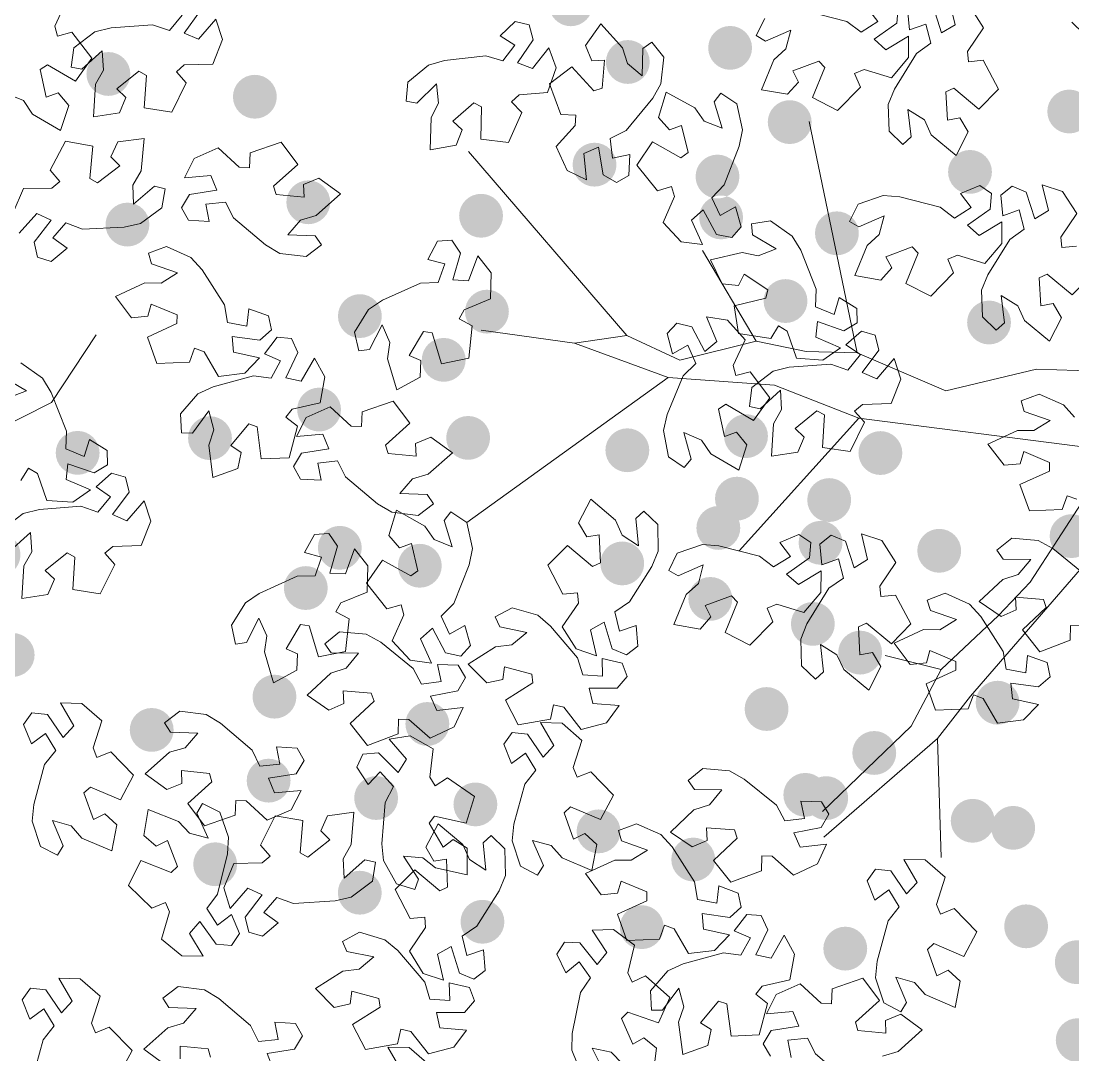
# Model space of a CAD drawing. Header units: millimetres. Extents: x 935 to 13922, y 3203 to 7816.
# Drawn here: x 4463.3 to 4576.4, y 5867.4 to 5978.7 of the extents above; entities that cross this region are included whole.
import ezdxf

# ---------------------------------------------------------------- set-up
doc = ezdxf.new("R2010")
doc.units = ezdxf.units.MM
doc.layers.add('ALBERI frutti - Fruit', color=7, linetype='Continuous', lineweight=5, true_color=0xfd8930)
doc.layers.add('Albero_tronco', color=7, linetype='Continuous', lineweight=5, true_color=0x846648)
doc.layers.add('ALBERO - TREE', color=96, linetype='Continuous', lineweight=5)
doc.layers.add('ALBERO_rami', color=33, linetype='Continuous', lineweight=5)

msp = doc.modelspace()

# ---------------------------------------------------------------- hatches: boundary and pattern name
at = {"layer": 'ALBERI frutti - Fruit', "lineweight": 30}
h = msp.add_hatch(color=256, dxfattribs=at)
h.dxf.hatch_style = 1
edge = h.paths.add_edge_path()
edge.add_arc((4549.41, 6018.73), 2.36, 0, 360)
edge = h.paths.add_edge_path()
edge.add_arc((4539.48, 6018.89), 2.36, 0, 360)
edge = h.paths.add_edge_path()
edge.add_arc((4552.74, 6002.31), 2.36, 0, 360)
edge = h.paths.add_edge_path()
edge.add_arc((4554.26, 5991.51), 2.36, 0, 360)
edge = h.paths.add_edge_path()
edge.add_arc((4585.81, 5998.72), 2.36, 0, 360)
edge = h.paths.add_edge_path()
edge.add_arc((4589.46, 6003.05), 2.36, 0, 360)
edge = h.paths.add_edge_path()
edge.add_arc((4569.22, 5983.45), 2.36, 0, 360)
edge = h.paths.add_edge_path()
edge.add_arc((4576.05, 5968.99), 2.36, 0, 360)
edge = h.paths.add_edge_path()
edge.add_arc((4581.81, 5977.99), 2.36, 0, 360)
edge = h.paths.add_edge_path()
edge.add_arc((4582.44, 5987.03), 2.36, 0, 360)
edge = h.paths.add_edge_path()
edge.add_arc((4629.33, 5997.55), 2.36, 0, 360)
edge = h.paths.add_edge_path()
edge.add_arc((4635.38, 5985.69), 2.36, 0, 360)
edge = h.paths.add_edge_path()
edge.add_arc((4640.37, 5994.86), 2.36, 0, 360)
edge = h.paths.add_edge_path()
edge.add_arc((4641.2, 6003.59), 2.36, 0, 360)
edge = h.paths.add_edge_path()
edge.add_arc((4630.2, 6005.19), 2.36, 0, 360)
edge = h.paths.add_edge_path()
edge.add_arc((4647.64, 6013.25), 2.36, 0, 360)
edge = h.paths.add_edge_path()
edge.add_arc((4633.17, 6015.07), 2.36, 0, 360)
edge = h.paths.add_edge_path()
edge.add_arc((4620.41, 6013.55), 2.36, 0, 360)
edge = h.paths.add_edge_path()
edge.add_arc((4600.65, 6023.28), 2.36, 0, 360)
edge = h.paths.add_edge_path()
edge.add_arc((4605.3, 6028.47), 2.36, 0, 360)
edge = h.paths.add_edge_path()
edge.add_arc((4630.49, 6038.61), 2.36, 0, 360)
edge = h.paths.add_edge_path()
edge.add_arc((4637.87, 6048.87), 2.36, 0, 360)
edge = h.paths.add_edge_path()
edge.add_arc((4630.1, 6043.01), 2.36, 0, 360)
edge = h.paths.add_edge_path()
edge.add_arc((4616.87, 6044.29), 2.36, 0, 360)
edge = h.paths.add_edge_path()
edge.add_arc((4610.01, 6064.92), 2.36, 0, 360)
edge = h.paths.add_edge_path()
edge.add_arc((4614.33, 6061.55), 2.36, 0, 360)
edge = h.paths.add_edge_path()
edge.add_arc((4620.46, 6055.34), 2.36, 0, 360)
edge = h.paths.add_edge_path()
edge.add_arc((4631.46, 6056.86), 2.36, 0, 360)
edge = h.paths.add_edge_path()
edge.add_arc((4580.32, 6051.6), 2.36, 0, 360)
edge = h.paths.add_edge_path()
edge.add_arc((4586.07, 6040.24), 2.36, 0, 360)
edge = h.paths.add_edge_path()
edge.add_arc((4591.62, 6027.99), 2.36, 0, 360)
edge = h.paths.add_edge_path()
edge.add_arc((4604.66, 6038.79), 2.36, 0, 360)
edge = h.paths.add_edge_path()
edge.add_arc((4575.49, 6014.85), 2.36, 0, 360)
edge = h.paths.add_edge_path()
edge.add_arc((4587.23, 6017.93), 2.36, 0, 360)
edge = h.paths.add_edge_path()
edge.add_arc((4598.07, 6001.12), 2.36, 0, 360)
edge = h.paths.add_edge_path()
edge.add_arc((4598.88, 5984.09), 2.36, 0, 360)
edge = h.paths.add_edge_path()
edge.add_arc((4604.05, 5975.43), 2.36, 0, 360)
edge = h.paths.add_edge_path()
edge.add_arc((4617.3, 5972.53), 2.36, 0, 360)
edge = h.paths.add_edge_path()
edge.add_arc((4604.81, 5962.8), 2.36, 0, 360)
edge = h.paths.add_edge_path()
edge.add_arc((4593.37, 5976.12), 2.36, 0, 360)
edge = h.paths.add_edge_path()
edge.add_arc((4591.61, 5965.93), 2.36, 0, 360)
edge = h.paths.add_edge_path()
edge.add_arc((4561.25, 6013.27), 2.36, 0, 360)
edge = h.paths.add_edge_path()
edge.add_arc((4603.28, 6014.88), 2.36, 0, 360)
edge = h.paths.add_edge_path()
edge.add_arc((4619.86, 6001.37), 2.36, 0, 360)
edge = h.paths.add_edge_path()
edge.add_arc((4550.25, 6047.44), 2.36, 0, 360)
edge = h.paths.add_edge_path()
edge.add_arc((4544.71, 6040.15), 2.36, 0, 360)
edge = h.paths.add_edge_path()
edge.add_arc((4566.61, 6037.84), 2.36, 0, 360)
edge = h.paths.add_edge_path()
edge.add_arc((4564.56, 6054.05), 2.36, 0, 360)
edge = h.paths.add_edge_path()
edge.add_arc((4583, 6064.31), 2.36, 0, 360)
edge = h.paths.add_edge_path()
edge.add_arc((4546.84, 5987), 2.36, 0, 360)
h = msp.add_hatch(color=256, dxfattribs=at)
h.dxf.hatch_style = 1
edge = h.paths.add_edge_path()
edge.add_arc((4457.51, 5937.71), 2.36, 0, 360)
edge = h.paths.add_edge_path()
edge.add_arc((4447.58, 5937.87), 2.36, 0, 360)
edge = h.paths.add_edge_path()
edge.add_arc((4460.84, 5921.29), 2.36, 0, 360)
edge = h.paths.add_edge_path()
edge.add_arc((4462.36, 5910.5), 2.36, 0, 360)
edge = h.paths.add_edge_path()
edge.add_arc((4493.9, 5917.7), 2.36, 0, 360)
edge = h.paths.add_edge_path()
edge.add_arc((4497.56, 5922.03), 2.36, 0, 360)
edge = h.paths.add_edge_path()
edge.add_arc((4477.32, 5902.43), 2.36, 0, 360)
edge = h.paths.add_edge_path()
edge.add_arc((4484.15, 5887.97), 2.36, 0, 360)
edge = h.paths.add_edge_path()
edge.add_arc((4489.9, 5896.97), 2.36, 0, 360)
edge = h.paths.add_edge_path()
edge.add_arc((4490.53, 5906.01), 2.36, 0, 360)
edge = h.paths.add_edge_path()
edge.add_arc((4537.43, 5916.53), 2.36, 0, 360)
edge = h.paths.add_edge_path()
edge.add_arc((4543.48, 5904.68), 2.36, 0, 360)
edge = h.paths.add_edge_path()
edge.add_arc((4548.46, 5913.84), 2.36, 0, 360)
edge = h.paths.add_edge_path()
edge.add_arc((4549.29, 5922.57), 2.36, 0, 360)
edge = h.paths.add_edge_path()
edge.add_arc((4538.29, 5924.17), 2.36, 0, 360)
edge = h.paths.add_edge_path()
edge.add_arc((4555.73, 5932.23), 2.36, 0, 360)
edge = h.paths.add_edge_path()
edge.add_arc((4541.27, 5934.05), 2.36, 0, 360)
edge = h.paths.add_edge_path()
edge.add_arc((4528.5, 5932.53), 2.36, 0, 360)
edge = h.paths.add_edge_path()
edge.add_arc((4508.74, 5942.26), 2.36, 0, 360)
edge = h.paths.add_edge_path()
edge.add_arc((4513.39, 5947.45), 2.36, 0, 360)
edge = h.paths.add_edge_path()
edge.add_arc((4538.59, 5957.59), 2.36, 0, 360)
edge = h.paths.add_edge_path()
edge.add_arc((4545.97, 5967.85), 2.36, 0, 360)
edge = h.paths.add_edge_path()
edge.add_arc((4538.2, 5961.99), 2.36, 0, 360)
edge = h.paths.add_edge_path()
edge.add_arc((4524.97, 5963.27), 2.36, 0, 360)
edge = h.paths.add_edge_path()
edge.add_arc((4518.11, 5983.9), 2.36, 0, 360)
edge = h.paths.add_edge_path()
edge.add_arc((4522.42, 5980.53), 2.36, 0, 360)
edge = h.paths.add_edge_path()
edge.add_arc((4528.55, 5974.32), 2.36, 0, 360)
edge = h.paths.add_edge_path()
edge.add_arc((4539.56, 5975.84), 2.36, 0, 360)
edge = h.paths.add_edge_path()
edge.add_arc((4488.42, 5970.58), 2.36, 0, 360)
edge = h.paths.add_edge_path()
edge.add_arc((4494.17, 5959.22), 2.36, 0, 360)
edge = h.paths.add_edge_path()
edge.add_arc((4499.72, 5946.97), 2.36, 0, 360)
edge = h.paths.add_edge_path()
edge.add_arc((4512.76, 5957.77), 2.36, 0, 360)
edge = h.paths.add_edge_path()
edge.add_arc((4483.59, 5933.83), 2.36, 0, 360)
edge = h.paths.add_edge_path()
edge.add_arc((4495.33, 5936.91), 2.36, 0, 360)
edge = h.paths.add_edge_path()
edge.add_arc((4506.17, 5920.1), 2.36, 0, 360)
edge = h.paths.add_edge_path()
edge.add_arc((4506.98, 5903.07), 2.36, 0, 360)
edge = h.paths.add_edge_path()
edge.add_arc((4512.15, 5894.41), 2.36, 0, 360)
edge = h.paths.add_edge_path()
edge.add_arc((4525.4, 5891.51), 2.36, 0, 360)
edge = h.paths.add_edge_path()
edge.add_arc((4512.91, 5881.78), 2.36, 0, 360)
edge = h.paths.add_edge_path()
edge.add_arc((4501.47, 5895.1), 2.36, 0, 360)
edge = h.paths.add_edge_path()
edge.add_arc((4499.71, 5884.91), 2.36, 0, 360)
edge = h.paths.add_edge_path()
edge.add_arc((4469.35, 5932.25), 2.36, 0, 360)
edge = h.paths.add_edge_path()
edge.add_arc((4511.37, 5933.86), 2.36, 0, 360)
edge = h.paths.add_edge_path()
edge.add_arc((4527.95, 5920.35), 2.36, 0, 360)
edge = h.paths.add_edge_path()
edge.add_arc((4458.35, 5966.42), 2.36, 0, 360)
edge = h.paths.add_edge_path()
edge.add_arc((4452.81, 5959.13), 2.36, 0, 360)
edge = h.paths.add_edge_path()
edge.add_arc((4474.71, 5956.82), 2.36, 0, 360)
edge = h.paths.add_edge_path()
edge.add_arc((4472.66, 5973.03), 2.36, 0, 360)
edge = h.paths.add_edge_path()
edge.add_arc((4491.09, 5983.29), 2.36, 0, 360)
edge = h.paths.add_edge_path()
edge.add_arc((4454.94, 5905.98), 2.36, 0, 360)
h = msp.add_hatch(color=256, dxfattribs=at)
h.dxf.hatch_style = 1
edge = h.paths.add_edge_path()
edge.add_arc((4550.22, 5927.17), 2.36, 0, 360)
edge = h.paths.add_edge_path()
edge.add_arc((4540.29, 5927.32), 2.36, 0, 360)
edge = h.paths.add_edge_path()
edge.add_arc((4553.55, 5910.75), 2.36, 0, 360)
edge = h.paths.add_edge_path()
edge.add_arc((4555.07, 5899.95), 2.36, 0, 360)
edge = h.paths.add_edge_path()
edge.add_arc((4586.61, 5907.16), 2.36, 0, 360)
edge = h.paths.add_edge_path()
edge.add_arc((4590.26, 5911.49), 2.36, 0, 360)
edge = h.paths.add_edge_path()
edge.add_arc((4570.02, 5891.89), 2.36, 0, 360)
edge = h.paths.add_edge_path()
edge.add_arc((4576.86, 5877.43), 2.36, 0, 360)
edge = h.paths.add_edge_path()
edge.add_arc((4582.61, 5886.43), 2.36, 0, 360)
edge = h.paths.add_edge_path()
edge.add_arc((4583.24, 5895.47), 2.36, 0, 360)
edge = h.paths.add_edge_path()
edge.add_arc((4630.14, 5905.99), 2.36, 0, 360)
edge = h.paths.add_edge_path()
edge.add_arc((4636.19, 5894.13), 2.36, 0, 360)
edge = h.paths.add_edge_path()
edge.add_arc((4641.17, 5903.3), 2.36, 0, 360)
edge = h.paths.add_edge_path()
edge.add_arc((4642, 5912.03), 2.36, 0, 360)
edge = h.paths.add_edge_path()
edge.add_arc((4631, 5913.63), 2.36, 0, 360)
edge = h.paths.add_edge_path()
edge.add_arc((4648.44, 5921.69), 2.36, 0, 360)
edge = h.paths.add_edge_path()
edge.add_arc((4633.98, 5923.51), 2.36, 0, 360)
edge = h.paths.add_edge_path()
edge.add_arc((4621.21, 5921.99), 2.36, 0, 360)
edge = h.paths.add_edge_path()
edge.add_arc((4601.45, 5931.72), 2.36, 0, 360)
edge = h.paths.add_edge_path()
edge.add_arc((4606.1, 5936.91), 2.36, 0, 360)
edge = h.paths.add_edge_path()
edge.add_arc((4631.3, 5947.05), 2.36, 0, 360)
edge = h.paths.add_edge_path()
edge.add_arc((4638.68, 5957.31), 2.36, 0, 360)
edge = h.paths.add_edge_path()
edge.add_arc((4630.91, 5951.45), 2.36, 0, 360)
edge = h.paths.add_edge_path()
edge.add_arc((4617.68, 5952.73), 2.36, 0, 360)
edge = h.paths.add_edge_path()
edge.add_arc((4610.82, 5973.36), 2.36, 0, 360)
edge = h.paths.add_edge_path()
edge.add_arc((4615.13, 5969.99), 2.36, 0, 360)
edge = h.paths.add_edge_path()
edge.add_arc((4621.26, 5963.78), 2.36, 0, 360)
edge = h.paths.add_edge_path()
edge.add_arc((4632.26, 5965.3), 2.36, 0, 360)
edge = h.paths.add_edge_path()
edge.add_arc((4581.13, 5960.04), 2.36, 0, 360)
edge = h.paths.add_edge_path()
edge.add_arc((4586.88, 5948.68), 2.36, 0, 360)
edge = h.paths.add_edge_path()
edge.add_arc((4592.43, 5936.43), 2.36, 0, 360)
edge = h.paths.add_edge_path()
edge.add_arc((4605.47, 5947.23), 2.36, 0, 360)
edge = h.paths.add_edge_path()
edge.add_arc((4576.3, 5923.29), 2.36, 0, 360)
edge = h.paths.add_edge_path()
edge.add_arc((4588.03, 5926.37), 2.36, 0, 360)
edge = h.paths.add_edge_path()
edge.add_arc((4598.88, 5909.56), 2.36, 0, 360)
edge = h.paths.add_edge_path()
edge.add_arc((4599.69, 5892.53), 2.36, 0, 360)
edge = h.paths.add_edge_path()
edge.add_arc((4604.86, 5883.87), 2.36, 0, 360)
edge = h.paths.add_edge_path()
edge.add_arc((4618.11, 5880.97), 2.36, 0, 360)
edge = h.paths.add_edge_path()
edge.add_arc((4605.62, 5871.24), 2.36, 0, 360)
edge = h.paths.add_edge_path()
edge.add_arc((4594.18, 5884.56), 2.36, 0, 360)
edge = h.paths.add_edge_path()
edge.add_arc((4592.41, 5874.37), 2.36, 0, 360)
edge = h.paths.add_edge_path()
edge.add_arc((4562.06, 5921.71), 2.36, 0, 360)
edge = h.paths.add_edge_path()
edge.add_arc((4604.08, 5923.32), 2.36, 0, 360)
edge = h.paths.add_edge_path()
edge.add_arc((4620.66, 5909.81), 2.36, 0, 360)
edge = h.paths.add_edge_path()
edge.add_arc((4551.05, 5955.88), 2.36, 0, 360)
edge = h.paths.add_edge_path()
edge.add_arc((4545.52, 5948.59), 2.36, 0, 360)
edge = h.paths.add_edge_path()
edge.add_arc((4567.42, 5946.28), 2.36, 0, 360)
edge = h.paths.add_edge_path()
edge.add_arc((4565.37, 5962.49), 2.36, 0, 360)
edge = h.paths.add_edge_path()
edge.add_arc((4583.8, 5972.75), 2.36, 0, 360)
edge = h.paths.add_edge_path()
edge.add_arc((4547.65, 5895.44), 2.36, 0, 360)
h = msp.add_hatch(color=256, dxfattribs=at)
h.dxf.hatch_style = 1
edge = h.paths.add_edge_path()
edge.add_arc((4534.75, 5859.78), 2.36, 0, 360)
edge = h.paths.add_edge_path()
edge.add_arc((4524.82, 5859.93), 2.36, 0, 360)
edge = h.paths.add_edge_path()
edge.add_arc((4538.08, 5843.36), 2.36, 0, 360)
edge = h.paths.add_edge_path()
edge.add_arc((4539.6, 5832.56), 2.36, 0, 360)
edge = h.paths.add_edge_path()
edge.add_arc((4571.15, 5839.76), 2.36, 0, 360)
edge = h.paths.add_edge_path()
edge.add_arc((4574.8, 5844.09), 2.36, 0, 360)
edge = h.paths.add_edge_path()
edge.add_arc((4554.56, 5824.5), 2.36, 0, 360)
edge = h.paths.add_edge_path()
edge.add_arc((4561.39, 5810.04), 2.36, 0, 360)
edge = h.paths.add_edge_path()
edge.add_arc((4567.15, 5819.04), 2.36, 0, 360)
edge = h.paths.add_edge_path()
edge.add_arc((4567.78, 5828.08), 2.36, 0, 360)
edge = h.paths.add_edge_path()
edge.add_arc((4614.67, 5838.6), 2.36, 0, 360)
edge = h.paths.add_edge_path()
edge.add_arc((4620.72, 5826.74), 2.36, 0, 360)
edge = h.paths.add_edge_path()
edge.add_arc((4625.71, 5835.91), 2.36, 0, 360)
edge = h.paths.add_edge_path()
edge.add_arc((4626.54, 5844.64), 2.36, 0, 360)
edge = h.paths.add_edge_path()
edge.add_arc((4615.54, 5846.24), 2.36, 0, 360)
edge = h.paths.add_edge_path()
edge.add_arc((4632.98, 5854.3), 2.36, 0, 360)
edge = h.paths.add_edge_path()
edge.add_arc((4618.51, 5856.12), 2.36, 0, 360)
edge = h.paths.add_edge_path()
edge.add_arc((4605.75, 5854.59), 2.36, 0, 360)
edge = h.paths.add_edge_path()
edge.add_arc((4585.99, 5864.32), 2.36, 0, 360)
edge = h.paths.add_edge_path()
edge.add_arc((4590.64, 5869.51), 2.36, 0, 360)
edge = h.paths.add_edge_path()
edge.add_arc((4615.83, 5879.65), 2.36, 0, 360)
edge = h.paths.add_edge_path()
edge.add_arc((4623.21, 5889.92), 2.36, 0, 360)
edge = h.paths.add_edge_path()
edge.add_arc((4615.44, 5884.06), 2.36, 0, 360)
edge = h.paths.add_edge_path()
edge.add_arc((4602.21, 5885.34), 2.36, 0, 360)
edge = h.paths.add_edge_path()
edge.add_arc((4595.35, 5905.97), 2.36, 0, 360)
edge = h.paths.add_edge_path()
edge.add_arc((4599.67, 5902.59), 2.36, 0, 360)
edge = h.paths.add_edge_path()
edge.add_arc((4605.8, 5896.39), 2.36, 0, 360)
edge = h.paths.add_edge_path()
edge.add_arc((4616.8, 5897.9), 2.36, 0, 360)
edge = h.paths.add_edge_path()
edge.add_arc((4565.66, 5892.65), 2.36, 0, 360)
edge = h.paths.add_edge_path()
edge.add_arc((4571.41, 5881.29), 2.36, 0, 360)
edge = h.paths.add_edge_path()
edge.add_arc((4576.96, 5869.04), 2.36, 0, 360)
edge = h.paths.add_edge_path()
edge.add_arc((4590, 5879.83), 2.36, 0, 360)
edge = h.paths.add_edge_path()
edge.add_arc((4560.83, 5855.9), 2.36, 0, 360)
edge = h.paths.add_edge_path()
edge.add_arc((4572.57, 5858.97), 2.36, 0, 360)
edge = h.paths.add_edge_path()
edge.add_arc((4583.41, 5842.16), 2.36, 0, 360)
edge = h.paths.add_edge_path()
edge.add_arc((4584.23, 5825.14), 2.36, 0, 360)
edge = h.paths.add_edge_path()
edge.add_arc((4589.39, 5816.48), 2.36, 0, 360)
edge = h.paths.add_edge_path()
edge.add_arc((4602.64, 5813.57), 2.36, 0, 360)
edge = h.paths.add_edge_path()
edge.add_arc((4590.15, 5803.84), 2.36, 0, 360)
edge = h.paths.add_edge_path()
edge.add_arc((4578.71, 5817.17), 2.36, 0, 360)
edge = h.paths.add_edge_path()
edge.add_arc((4576.95, 5806.97), 2.36, 0, 360)
edge = h.paths.add_edge_path()
edge.add_arc((4546.59, 5854.31), 2.36, 0, 360)
edge = h.paths.add_edge_path()
edge.add_arc((4588.62, 5855.93), 2.36, 0, 360)
edge = h.paths.add_edge_path()
edge.add_arc((4605.2, 5842.42), 2.36, 0, 360)
edge = h.paths.add_edge_path()
edge.add_arc((4535.59, 5888.48), 2.36, 0, 360)
edge = h.paths.add_edge_path()
edge.add_arc((4530.05, 5881.2), 2.36, 0, 360)
edge = h.paths.add_edge_path()
edge.add_arc((4551.95, 5878.89), 2.36, 0, 360)
edge = h.paths.add_edge_path()
edge.add_arc((4549.9, 5895.09), 2.36, 0, 360)
edge = h.paths.add_edge_path()
edge.add_arc((4568.34, 5905.36), 2.36, 0, 360)
edge = h.paths.add_edge_path()
edge.add_arc((4532.18, 5828.05), 2.36, 0, 360)

# ---------------------------------------------------------------- linework, layer by layer
at = {"layer": 'ALBERO - TREE', "lineweight": 9}
for points in [[(4462.48, 5982.38), (4463.84, 5979.7), (4465.14, 5980.8), (4464.03, 5983.43), (4466.32, 5983.08), (4468.2, 5980.97), (4466.91, 5978.19), (4467.19, 5977.11), (4468.73, 5977.52), (4468.73, 5977.52), (4470.86, 5974.72), (4469.12, 5972.27), (4466.1, 5974.03), (4465.32, 5973.5), (4465.97, 5970.55), (4467.25, 5971), (4468.39, 5969.65), (4467.51, 5966.94), (4464.49, 5968.71), (4463.51, 5970.16), (4461.59, 5970.97)], [(4561.39, 5980.3), (4562.31, 5977.45), (4563.77, 5978.32), (4563.1, 5981.1)], [(4482.58, 5979.85), (4480.8, 5977.43), (4482.36, 5976.76), (4484.22, 5978.93), (4484.93, 5976.73), (4483.89, 5974.1), (4480.82, 5974.01), (4479.98, 5973.27), (4481.04, 5972.08), (4481.04, 5972.08), (4479.49, 5968.93), (4476.52, 5969.38), (4476.75, 5972.87), (4475.93, 5973.33), (4473.58, 5971.43), (4474.55, 5970.48), (4473.86, 5968.86), (4471.04, 5968.43), (4471.27, 5971.92), (4472.12, 5973.45), (4471.99, 5975.53), (4469.81, 5973.53), (4468.65, 5973.78), (4468.93, 5975.83), (4471.2, 5977.58), (4472.94, 5978.01), (4477.42, 5978.33), (4479.23, 5977.71), (4480.59, 5979.36)], [(4557.65, 5980.15), (4557.5, 5978.49), (4557.5, 5978.49), (4555.05, 5976.76), (4556.31, 5975.63), (4558.77, 5977.1), (4558.74, 5974.79), (4556.92, 5972.62), (4553.98, 5973.51), (4552.95, 5973.08), (4553.58, 5971.61), (4553.58, 5971.61), (4551.11, 5969.11), (4548.43, 5970.49), (4549.75, 5973.72), (4549.12, 5974.42), (4546.29, 5973.36), (4546.92, 5972.15), (4545.74, 5970.84), (4542.93, 5971.32), (4544.25, 5974.56), (4545.55, 5975.74), (4546.09, 5977.75), (4543.38, 5976.56), (4542.36, 5977.16), (4543.28, 5979.01)], [(4547.78, 5979.8), (4552.12, 5978.69), (4553.65, 5977.52), (4555.46, 5978.66), (4554.32, 5980.16)], [(4565.3, 5980.38), (4566.82, 5978), (4565.1, 5975.46), (4565.2, 5974.35), (4566.79, 5974.5), (4566.79, 5974.5), (4568.44, 5971.4), (4566.33, 5969.26), (4563.63, 5971.49), (4562.78, 5971.09), (4562.95, 5968.07), (4564.29, 5968.31), (4565.19, 5966.8), (4563.89, 5964.26), (4561.2, 5966.49), (4560.46, 5968.08), (4558.69, 5969.19), (4559.03, 5966.25), (4558.15, 5965.45), (4556.66, 5966.89), (4556.57, 5969.75), (4557.24, 5971.41), (4559.6, 5975.23), (4561.17, 5976.33), (4560.63, 5978.4), (4558.85, 5977.77), (4558.64, 5979.99)], [(4462.41, 5958.12), (4463.51, 5960.72), (4466.58, 5960.74), (4467.44, 5961.45), (4466.41, 5962.67), (4466.41, 5962.67), (4468.03, 5965.79), (4470.99, 5965.26), (4470.68, 5961.78), (4471.49, 5961.3), (4473.89, 5963.14), (4472.93, 5964.11), (4473.67, 5965.71), (4476.5, 5966.07), (4476.18, 5962.59), (4475.29, 5961.08), (4475.37, 5959), (4477.61, 5960.94), (4478.76, 5960.67), (4478.42, 5958.63), (4476.11, 5956.93), (4474.36, 5956.55), (4469.88, 5956.33), (4468.08, 5957), (4466.68, 5955.38), (4468.21, 5954.28), (4466.49, 5952.85), (4465.02, 5953.31), (4464.68, 5954.94), (4464.68, 5954.94), (4466.51, 5957.31), (4464.97, 5958.02), (4463.06, 5955.9)], [(4578.48, 5951.4), (4576.37, 5949.26), (4573.67, 5951.49), (4572.82, 5951.09), (4572.99, 5948.07), (4574.33, 5948.31), (4575.23, 5946.8), (4573.93, 5944.26), (4571.24, 5946.49), (4570.5, 5948.08), (4568.73, 5949.19), (4569.07, 5946.25), (4568.19, 5945.46), (4566.7, 5946.89), (4566.61, 5949.75), (4567.28, 5951.42), (4569.64, 5955.23), (4571.21, 5956.34), (4570.66, 5958.4), (4568.89, 5957.77), (4568.68, 5959.99), (4569.9, 5960.95), (4571.43, 5960.31), (4571.43, 5960.31), (4572.35, 5957.45), (4573.81, 5958.32), (4573.14, 5961.1), (4575.34, 5960.38), (4576.86, 5958), (4575.14, 5955.46), (4575.24, 5954.35), (4576.83, 5954.51)], [(4463.22, 5941.93), (4465.56, 5940.29), (4466.49, 5938.76), (4468.14, 5934.58), (4468.08, 5932.67), (4470.06, 5931.86), (4470.62, 5933.67), (4472.52, 5932.5), (4472.56, 5930.96), (4471.13, 5930.11), (4471.13, 5930.11), (4468.29, 5931.08), (4468.11, 5929.4), (4470.74, 5928.27), (4468.85, 5926.94), (4466.03, 5927.14), (4465.02, 5930.04), (4464.07, 5930.62), (4463.25, 5929.26)], [(4461.89, 5938.18), (4463.84, 5938.93), (4461.29, 5940.42)], [(4576.87, 5927.25), (4575.82, 5927.64), (4575.28, 5926.14), (4575.28, 5926.14), (4571.77, 5926), (4570.75, 5928.83), (4573.93, 5930.29), (4573.94, 5931.23), (4571.15, 5932.39), (4570.78, 5931.08), (4569.03, 5930.92), (4567.3, 5933.2), (4570.48, 5934.66), (4572.23, 5934.64), (4574, 5935.74), (4571.2, 5936.71), (4570.87, 5937.85), (4572.81, 5938.57), (4575.42, 5937.41), (4576.63, 5936.08)], [(4461.23, 5923.99), (4463.49, 5925.74), (4465.24, 5926.17), (4469.71, 5926.5), (4471.53, 5925.87), (4472.88, 5927.52), (4471.33, 5928.59), (4473.01, 5930.06), (4474.49, 5929.64), (4474.88, 5928.02), (4474.88, 5928.02), (4473.1, 5925.6), (4474.66, 5924.93), (4476.52, 5927.1), (4477.22, 5924.9), (4476.18, 5922.27), (4473.12, 5922.17), (4472.28, 5921.44), (4473.34, 5920.24), (4473.34, 5920.24), (4471.79, 5917.09), (4468.82, 5917.55), (4469.04, 5921.03), (4468.22, 5921.49), (4465.87, 5919.59), (4466.85, 5918.65), (4466.16, 5917.02), (4463.33, 5916.59), (4463.56, 5920.08), (4464.42, 5921.61), (4464.28, 5923.69), (4462.1, 5921.7)], [(4577.32, 5913.64), (4576.2, 5913.67), (4576.16, 5912.08), (4576.16, 5912.08), (4572.88, 5910.83), (4571.02, 5913.19), (4573.56, 5915.59), (4573.27, 5916.48), (4570.26, 5916.7), (4570.33, 5915.34), (4568.71, 5914.63), (4566.36, 5916.24), (4568.9, 5918.63), (4570.57, 5919.17), (4571.9, 5920.78), (4568.94, 5920.81), (4568.26, 5921.78), (4569.87, 5923.08), (4572.72, 5922.81), (4574.29, 5921.94), (4577.78, 5919.12)], [(4523.6, 5865.3), (4522.52, 5867.95), (4522.58, 5869.75), (4523.46, 5874.15), (4524.55, 5875.73), (4523.32, 5877.48), (4521.88, 5876.27), (4520.91, 5878.28), (4521.72, 5879.6), (4523.38, 5879.53), (4523.38, 5879.53), (4525.24, 5877.17), (4526.3, 5878.49), (4524.71, 5880.87), (4527.02, 5880.96), (4529.27, 5879.25), (4528.54, 5876.27), (4529.03, 5875.27), (4530.46, 5875.96), (4530.46, 5875.96), (4533.08, 5873.63), (4531.85, 5870.89), (4528.55, 5872.04), (4527.88, 5871.37), (4529.08, 5868.6), (4530.26, 5869.28), (4531.64, 5868.18), (4531.29, 5865.35)], [(4464.46, 5864.76), (4465.64, 5869.08), (4466.83, 5870.59), (4465.72, 5872.42), (4464.2, 5871.3), (4463.37, 5873.38), (4464.27, 5874.63), (4465.92, 5874.46), (4465.92, 5874.46), (4467.61, 5871.98), (4468.76, 5873.22), (4467.33, 5875.7), (4469.64, 5875.64), (4471.78, 5873.78), (4470.85, 5870.86), (4471.26, 5869.82), (4472.74, 5870.42), (4472.74, 5870.42), (4475.2, 5867.91), (4473.78, 5865.26)], [(4543.89, 5867.31), (4543.13, 5868.65), (4543.99, 5870.08), (4543.99, 5870.08), (4546.95, 5870.56), (4546.31, 5872.13), (4543.46, 5871.88), (4544.5, 5873.95), (4547.09, 5875.1), (4549.34, 5873.02), (4550.45, 5872.96), (4550.53, 5874.55), (4550.53, 5874.55), (4553.85, 5875.71), (4555.65, 5873.31), (4553.05, 5870.98), (4553.31, 5870.07), (4556.32, 5869.78), (4556.28, 5871.14), (4557.92, 5871.82), (4560.23, 5870.15), (4557.63, 5867.82), (4555.94, 5867.32)], [(4478.76, 5866.38), (4476.46, 5868.06), (4479.07, 5870.38), (4480.75, 5870.86), (4482.12, 5872.44), (4479.17, 5872.55), (4478.52, 5873.54), (4480.16, 5874.8), (4483, 5874.45), (4484.54, 5873.53), (4487.95, 5870.61), (4488.81, 5868.9), (4490.93, 5869.12), (4490.58, 5870.97), (4492.81, 5870.84), (4493.56, 5869.49), (4492.69, 5868.07), (4492.69, 5868.07), (4489.73, 5867.6), (4490.37, 5866.02)], [(4552.16, 5864.65), (4548.74, 5867.55), (4547.88, 5869.26), (4545.76, 5869.03), (4546.12, 5867.18)], [(4483.64, 5867.2), (4483.38, 5868.1), (4480.37, 5868.4), (4480.4, 5867.04)], [(4504.15, 5865.82), (4502.72, 5868.3), (4505.03, 5868.23), (4507.17, 5866.38)], [(4527.99, 5866.5), (4526.75, 5867.74), (4524.71, 5868.17), (4526.04, 5865.53)]]:
    msp.add_lwpolyline(points, dxfattribs=at)
for points in [[(4504.89, 5972.15), (4507.09, 5973.99), (4508.82, 5974.49), (4513.27, 5974.99), (4515.11, 5974.44), (4516.4, 5976.14), (4514.8, 5977.15), (4516.43, 5978.68), (4517.93, 5978.32), (4518.37, 5976.71), (4518.37, 5976.71), (4516.69, 5974.23), (4518.28, 5973.62), (4520.05, 5975.86), (4520.84, 5973.69), (4519.91, 5971.02), (4516.85, 5970.8), (4516.04, 5970.04), (4517.14, 5968.89), (4517.14, 5968.89), (4515.72, 5965.67), (4512.73, 5966.01), (4512.82, 5969.51), (4511.98, 5969.93), (4509.71, 5967.94), (4510.72, 5967.03), (4510.09, 5965.38), (4507.29, 5964.85), (4507.38, 5968.34), (4508.17, 5969.9), (4507.96, 5971.97), (4505.86, 5969.9), (4504.69, 5970.1)], [(4532.43, 5974.83), (4532.12, 5971.98), (4531.23, 5970.42), (4528.37, 5966.96), (4526.66, 5966.09), (4526.92, 5963.96), (4528.77, 5964.35), (4528.67, 5962.12), (4527.33, 5961.34), (4525.9, 5962.18), (4525.9, 5962.18), (4525.38, 5965.14), (4523.82, 5964.48), (4524.1, 5961.63), (4522.02, 5962.64), (4520.84, 5965.21), (4522.89, 5967.49), (4522.94, 5968.61), (4521.35, 5968.67), (4521.35, 5968.67), (4520.14, 5971.97), (4522.52, 5973.8), (4524.89, 5971.23), (4525.79, 5971.5), (4526.04, 5974.51), (4524.68, 5974.46), (4523.99, 5976.08), (4525.63, 5978.42), (4527.99, 5975.84), (4528.5, 5974.17), (4530.1, 5972.83), (4530.17, 5975.78), (4531.14, 5976.45)], [(4540.28, 5969.83), (4540.89, 5967.03), (4540.54, 5965.27), (4538.93, 5961.09), (4537.59, 5959.71), (4538.5, 5957.78), (4540.13, 5958.73), (4540.75, 5956.58), (4539.73, 5955.42), (4538.1, 5955.77), (4538.1, 5955.77), (4536.67, 5958.41), (4535.4, 5957.28), (4536.57, 5954.67), (4534.28, 5954.97), (4532.34, 5957.04), (4533.56, 5959.85), (4533.26, 5960.92), (4531.73, 5960.47), (4531.73, 5960.47), (4529.53, 5963.22), (4531.21, 5965.71), (4534.27, 5964.02), (4535.04, 5964.57), (4534.32, 5967.5), (4533.05, 5967.02), (4531.87, 5968.34), (4532.69, 5971.08), (4535.75, 5969.39), (4536.77, 5967.96), (4538.7, 5967.19), (4537.83, 5970.02), (4538.55, 5970.96)], [(4493.94, 5953.37), (4491.1, 5953.71), (4489.55, 5954.63), (4486.13, 5957.53), (4485.27, 5959.24), (4483.15, 5959.01), (4483.51, 5957.16), (4481.28, 5957.29), (4480.52, 5958.63), (4481.38, 5960.06), (4481.38, 5960.06), (4484.34, 5960.54), (4483.7, 5962.11), (4480.85, 5961.86), (4481.89, 5963.93), (4484.47, 5965.08), (4486.73, 5963), (4487.84, 5962.93), (4487.92, 5964.53), (4487.92, 5964.53), (4491.24, 5965.69), (4493.04, 5963.29), (4490.44, 5960.95), (4490.7, 5960.05), (4493.71, 5959.76), (4493.67, 5961.12), (4495.3, 5961.8), (4497.62, 5960.12), (4495.01, 5957.8), (4493.33, 5957.3), (4491.97, 5955.73), (4494.92, 5955.62), (4495.58, 5954.63)], [(4553.32, 5959.01), (4556.03, 5959.95), (4557.82, 5959.8), (4562.16, 5958.69), (4563.69, 5957.52), (4565.5, 5958.66), (4564.36, 5960.17), (4566.42, 5961.03), (4567.69, 5960.15), (4567.54, 5958.49), (4567.54, 5958.49), (4565.09, 5956.77), (4566.35, 5955.63), (4568.81, 5957.1), (4568.78, 5954.79), (4566.96, 5952.63), (4564.02, 5953.51), (4562.99, 5953.08), (4563.61, 5951.61), (4563.61, 5951.61), (4561.15, 5949.11), (4558.47, 5950.49), (4559.79, 5953.73), (4559.16, 5954.42), (4556.33, 5953.36), (4556.96, 5952.16), (4555.78, 5950.84), (4552.97, 5951.33), (4554.29, 5954.56), (4555.59, 5955.74), (4556.13, 5957.75), (4553.42, 5956.56), (4552.4, 5957.16)], [(4543.9, 5957.23), (4546.24, 5955.59), (4547.17, 5954.05), (4548.82, 5949.87), (4548.76, 5947.96), (4550.75, 5947.15), (4551.3, 5948.96), (4553.21, 5947.79), (4553.24, 5946.25), (4551.81, 5945.4), (4551.81, 5945.4), (4548.97, 5946.38), (4548.79, 5944.69), (4551.42, 5943.56), (4549.53, 5942.23), (4546.71, 5942.44), (4545.71, 5945.33), (4544.76, 5945.92), (4543.93, 5944.55), (4543.93, 5944.55), (4540.46, 5945.09), (4540.01, 5948.06), (4543.4, 5948.89), (4543.6, 5949.81), (4541.08, 5951.48), (4540.47, 5950.27), (4538.72, 5950.44), (4537.46, 5953.01), (4540.86, 5953.83), (4542.58, 5953.47), (4544.52, 5954.22), (4541.97, 5955.71), (4541.86, 5956.89)], [(4499.15, 5945.24), (4500.66, 5947.67), (4502.15, 5948.68), (4506.24, 5950.53), (4508.15, 5950.58), (4508.85, 5952.6), (4507.02, 5953.06), (4508.09, 5955.02), (4509.63, 5955.14), (4510.55, 5953.75), (4510.55, 5953.75), (4509.72, 5950.87), (4511.42, 5950.78), (4512.41, 5953.46), (4513.83, 5951.64), (4513.77, 5948.81), (4510.93, 5947.66), (4510.4, 5946.68), (4511.8, 5945.93), (4511.8, 5945.93), (4511.44, 5942.43), (4508.5, 5941.83), (4507.5, 5945.18), (4506.57, 5945.32), (4505.03, 5942.73), (4506.27, 5942.18), (4506.19, 5940.41), (4503.69, 5939.03), (4502.69, 5942.38), (4502.96, 5944.12), (4502.12, 5946.02), (4500.76, 5943.39), (4499.59, 5943.22)], [(4478.92, 5954.45), (4481.53, 5953.29), (4482.74, 5951.96), (4485.16, 5948.18), (4485.48, 5946.29), (4487.57, 5945.89), (4487.77, 5947.76), (4489.87, 5946.99), (4490.2, 5945.48), (4488.96, 5944.37), (4488.96, 5944.37), (4485.98, 5944.78), (4486.13, 5943.09), (4488.93, 5942.49), (4487.33, 5940.82), (4484.52, 5940.48), (4482.98, 5943.13), (4481.93, 5943.52), (4481.39, 5942.02), (4481.39, 5942.02), (4477.88, 5941.88), (4476.86, 5944.71), (4480.04, 5946.17), (4480.05, 5947.11), (4477.26, 5948.27), (4476.89, 5946.96), (4475.14, 5946.8), (4473.41, 5949.08), (4476.59, 5950.54), (4478.34, 5950.51), (4480.11, 5951.62), (4477.31, 5952.59), (4476.98, 5953.73)], [(4532.93, 5931.83), (4532.38, 5934.64), (4532.78, 5936.39), (4534.5, 5940.54), (4535.87, 5941.88), (4535, 5943.83), (4533.35, 5942.92), (4532.79, 5945.08), (4533.83, 5946.22), (4535.45, 5945.83), (4535.45, 5945.83), (4536.82, 5943.16), (4538.12, 5944.25), (4537.01, 5946.89), (4539.29, 5946.53), (4541.18, 5944.42), (4539.89, 5941.64), (4540.17, 5940.56), (4541.71, 5940.97), (4541.71, 5940.97), (4543.83, 5938.17), (4542.09, 5935.72), (4539.08, 5937.49), (4538.3, 5936.96), (4538.94, 5934.01), (4540.23, 5934.46), (4541.37, 5933.11), (4540.48, 5930.4), (4537.47, 5932.16), (4536.49, 5933.61), (4534.57, 5934.43), (4535.37, 5931.58), (4534.63, 5930.66)], [(4541.91, 5939.28), (4544.18, 5941.03), (4545.92, 5941.46), (4550.4, 5941.79), (4552.21, 5941.16), (4553.57, 5942.82), (4552.01, 5943.88), (4553.69, 5945.36), (4555.17, 5944.93), (4555.56, 5943.31), (4555.56, 5943.31), (4553.78, 5940.89), (4555.34, 5940.22), (4557.2, 5942.39), (4557.91, 5940.19), (4556.87, 5937.56), (4553.8, 5937.46), (4552.96, 5936.73), (4554.02, 5935.54), (4554.02, 5935.54), (4552.47, 5932.38), (4549.5, 5932.84), (4549.72, 5936.33), (4548.9, 5936.78), (4546.55, 5934.88), (4547.53, 5933.94), (4546.84, 5932.32), (4544.02, 5931.89), (4544.24, 5935.37), (4545.1, 5936.9), (4544.97, 5938.98), (4542.78, 5936.99), (4541.63, 5937.24)], [(4480.42, 5936.46), (4482.3, 5938.61), (4483.94, 5939.37), (4488.26, 5940.55), (4490.16, 5940.29), (4491.18, 5942.17), (4489.44, 5942.92), (4490.81, 5944.69), (4492.35, 5944.55), (4493.04, 5943.04), (4493.04, 5943.04), (4491.76, 5940.32), (4493.42, 5939.96), (4494.82, 5942.45), (4495.94, 5940.43), (4495.43, 5937.65), (4492.44, 5936.96), (4491.75, 5936.08), (4493.02, 5935.11), (4493.02, 5935.11), (4492.11, 5931.72), (4489.11, 5931.6), (4488.66, 5935.06), (4487.76, 5935.36), (4485.82, 5933.04), (4486.96, 5932.3), (4486.59, 5930.57), (4483.91, 5929.61), (4483.46, 5933.07), (4484.01, 5934.74), (4483.48, 5936.76), (4481.72, 5934.38), (4480.53, 5934.4)], [(4505.99, 5925.51), (4503.15, 5925.85), (4501.6, 5926.76), (4498.18, 5929.67), (4497.32, 5931.38), (4495.2, 5931.15), (4495.56, 5929.3), (4493.33, 5929.43), (4492.57, 5930.77), (4493.43, 5932.2), (4493.43, 5932.2), (4496.39, 5932.68), (4495.75, 5934.25), (4492.9, 5934), (4493.94, 5936.07), (4496.52, 5937.22), (4498.78, 5935.14), (4499.89, 5935.07), (4499.97, 5936.67), (4499.97, 5936.67), (4503.29, 5937.83), (4505.09, 5935.43), (4502.48, 5933.09), (4502.75, 5932.19), (4505.76, 5931.9), (4505.72, 5933.26), (4507.35, 5933.93), (4509.67, 5932.26), (4507.06, 5929.94), (4505.38, 5929.44), (4504.02, 5927.87), (4506.97, 5927.76), (4507.63, 5926.77)], [(4531.77, 5924.54), (4531.83, 5921.68), (4531.14, 5920.02), (4528.73, 5916.23), (4527.15, 5915.14), (4527.67, 5913.07), (4529.46, 5913.68), (4529.64, 5911.46), (4528.41, 5910.52), (4526.88, 5911.17), (4526.88, 5911.17), (4526, 5914.04), (4524.53, 5913.19), (4525.17, 5910.4), (4522.98, 5911.14), (4521.48, 5913.54), (4523.23, 5916.06), (4523.14, 5917.18), (4521.55, 5917.04), (4521.55, 5917.04), (4519.94, 5920.16), (4522.07, 5922.27), (4524.74, 5920.02), (4525.6, 5920.41), (4525.47, 5923.42), (4524.13, 5923.2), (4523.24, 5924.72), (4524.57, 5927.25), (4527.24, 5924.99), (4527.96, 5923.39), (4529.71, 5922.26), (4529.41, 5925.2), (4530.29, 5925.99)], [(4511.24, 5924.76), (4511.84, 5921.96), (4511.47, 5920.2), (4509.82, 5916.03), (4508.47, 5914.66), (4509.37, 5912.72), (4511.01, 5913.66), (4511.61, 5911.51), (4510.58, 5910.36), (4508.95, 5910.71), (4508.95, 5910.71), (4507.55, 5913.37), (4506.26, 5912.25), (4507.42, 5909.63), (4505.13, 5909.95), (4503.21, 5912.03), (4504.45, 5914.83), (4504.15, 5915.91), (4502.62, 5915.47), (4502.62, 5915.47), (4500.45, 5918.24), (4502.15, 5920.71), (4505.19, 5919), (4505.96, 5919.54), (4505.27, 5922.48), (4503.99, 5922.01), (4502.83, 5923.34), (4503.66, 5926.07), (4506.71, 5924.35), (4507.72, 5922.92), (4509.65, 5922.13), (4508.8, 5924.97), (4509.52, 5925.9)], [(4485.89, 5913.69), (4487.41, 5916.11), (4488.9, 5917.12), (4492.98, 5918.98), (4494.9, 5919.02), (4495.6, 5921.04), (4493.77, 5921.51), (4494.83, 5923.47), (4496.38, 5923.58), (4497.3, 5922.2), (4497.3, 5922.2), (4496.47, 5919.31), (4498.16, 5919.22), (4499.15, 5921.91), (4500.58, 5920.09), (4500.52, 5917.26), (4497.68, 5916.11), (4497.14, 5915.13), (4498.55, 5914.37), (4498.55, 5914.37), (4498.19, 5910.88), (4495.25, 5910.28), (4494.25, 5913.62), (4493.32, 5913.77), (4491.78, 5911.17), (4493.02, 5910.62), (4492.93, 5908.86), (4490.44, 5907.48), (4489.44, 5910.83), (4489.71, 5912.56), (4488.86, 5914.46), (4487.51, 5911.84), (4486.34, 5911.67)], [(4533.87, 5921.45), (4536.57, 5922.39), (4538.36, 5922.24), (4542.71, 5921.13), (4544.23, 5919.97), (4546.04, 5921.1), (4544.9, 5922.61), (4546.97, 5923.47), (4548.24, 5922.59), (4548.09, 5920.94), (4548.09, 5920.94), (4545.63, 5919.21), (4546.9, 5918.07), (4549.35, 5919.55), (4549.32, 5917.23), (4547.5, 5915.07), (4544.57, 5915.95), (4543.54, 5915.52), (4544.16, 5914.05), (4544.16, 5914.05), (4541.69, 5911.56), (4539.02, 5912.93), (4540.34, 5916.17), (4539.71, 5916.86), (4536.87, 5915.81), (4537.5, 5914.6), (4536.33, 5913.28), (4533.52, 5913.77), (4534.84, 5917), (4536.14, 5918.18), (4536.67, 5920.2), (4533.97, 5919), (4532.95, 5919.6)], [(4547.24, 5909.33), (4547.15, 5912.19), (4547.83, 5913.86), (4550.19, 5917.67), (4551.75, 5918.78), (4551.21, 5920.85), (4549.43, 5920.21), (4549.22, 5922.43), (4550.44, 5923.39), (4551.98, 5922.75), (4551.98, 5922.75), (4552.89, 5919.89), (4554.35, 5920.76), (4553.68, 5923.54), (4555.88, 5922.83), (4557.4, 5920.44), (4555.68, 5917.9), (4555.79, 5916.79), (4557.37, 5916.95), (4557.37, 5916.95), (4559.02, 5913.85), (4556.91, 5911.7), (4554.22, 5913.93), (4553.37, 5913.53), (4553.53, 5910.52), (4554.87, 5910.75), (4555.78, 5909.24), (4554.47, 5906.7), (4551.78, 5908.93), (4551.04, 5910.52), (4549.28, 5911.63), (4549.61, 5908.69), (4548.74, 5907.9)], [(4562.71, 5917.14), (4565.33, 5915.98), (4566.54, 5914.65), (4568.95, 5910.87), (4569.27, 5908.98), (4571.37, 5908.57), (4571.57, 5910.45), (4573.66, 5909.67), (4573.99, 5908.16), (4572.75, 5907.05), (4572.75, 5907.05), (4569.78, 5907.46), (4569.93, 5905.77), (4572.73, 5905.17), (4571.13, 5903.5), (4568.32, 5903.16), (4566.77, 5905.81), (4565.73, 5906.2), (4565.18, 5904.7), (4565.18, 5904.7), (4561.67, 5904.56), (4560.66, 5907.39), (4563.83, 5908.86), (4563.84, 5909.8), (4561.05, 5910.96), (4560.69, 5909.65), (4558.93, 5909.48), (4557.21, 5911.76), (4560.38, 5913.22), (4562.14, 5913.2), (4563.9, 5914.3), (4561.11, 5915.28), (4560.77, 5916.41)], [(4516.11, 5915.56), (4518.86, 5914.77), (4520.23, 5913.61), (4523.13, 5910.19), (4523.7, 5908.35), (4525.83, 5908.23), (4525.78, 5910.12), (4527.96, 5909.63), (4528.49, 5908.18), (4527.4, 5906.91), (4527.4, 5906.91), (4524.4, 5906.93), (4524.78, 5905.27), (4527.63, 5905.05), (4526.27, 5903.18), (4523.53, 5902.47), (4521.65, 5904.89), (4520.56, 5905.13), (4520.22, 5903.57), (4520.22, 5903.57), (4516.76, 5902.97), (4515.38, 5905.63), (4518.33, 5907.51), (4518.21, 5908.44), (4515.29, 5909.22), (4515.1, 5907.87), (4513.38, 5907.48), (4511.37, 5909.5), (4514.32, 5911.37), (4516.07, 5911.59), (4517.67, 5912.92), (4514.77, 5913.51), (4514.28, 5914.59)], [(4497.54, 5913), (4500.39, 5912.73), (4501.96, 5911.86), (4505.45, 5909.04), (4506.35, 5907.35), (4508.47, 5907.63), (4508.06, 5909.47), (4510.3, 5909.4), (4511.09, 5908.07), (4510.27, 5906.63), (4510.27, 5906.63), (4507.32, 5906.08), (4508, 5904.52), (4510.84, 5904.84), (4509.85, 5902.75), (4507.3, 5901.53), (4504.99, 5903.56), (4503.88, 5903.59), (4503.83, 5902), (4503.83, 5902), (4500.55, 5900.75), (4498.69, 5903.11), (4501.24, 5905.51), (4500.95, 5906.4), (4497.93, 5906.62), (4498, 5905.26), (4496.39, 5904.55), (4494.03, 5906.16), (4496.58, 5908.55), (4498.25, 5909.09), (4499.57, 5910.7), (4496.62, 5910.73), (4495.94, 5911.7)], [(4465.34, 5889.89), (4464.45, 5892.61), (4464.62, 5894.4), (4465.8, 5898.72), (4467, 5900.23), (4465.89, 5902.06), (4464.37, 5900.94), (4463.54, 5903.02), (4464.43, 5904.28), (4466.09, 5904.1), (4466.09, 5904.1), (4467.78, 5901.62), (4468.93, 5902.86), (4467.5, 5905.34), (4469.81, 5905.28), (4471.95, 5903.42), (4471.02, 5900.5), (4471.43, 5899.46), (4472.91, 5900.06), (4472.91, 5900.06), (4475.37, 5897.55), (4473.95, 5894.9), (4470.73, 5896.27), (4470.03, 5895.65), (4471.04, 5892.8), (4472.26, 5893.41), (4473.55, 5892.22), (4473.02, 5889.41), (4469.81, 5890.79), (4468.65, 5892.1), (4466.64, 5892.67), (4467.8, 5889.95), (4467.18, 5888.94)], [(4480.33, 5904.44), (4483.17, 5904.09), (4484.71, 5903.17), (4488.12, 5900.26), (4488.97, 5898.54), (4491.1, 5898.76), (4490.74, 5900.61), (4492.97, 5900.48), (4493.73, 5899.13), (4492.86, 5897.71), (4492.86, 5897.71), (4489.9, 5897.24), (4490.53, 5895.66), (4493.39, 5895.9), (4492.34, 5893.84), (4489.75, 5892.7), (4487.5, 5894.79), (4486.39, 5894.85), (4486.3, 5893.26), (4486.3, 5893.26), (4482.99, 5892.11), (4481.19, 5894.52), (4483.8, 5896.84), (4483.54, 5897.74), (4480.54, 5898.05), (4480.57, 5896.68), (4478.93, 5896.02), (4476.62, 5897.7), (4479.24, 5900.02), (4480.92, 5900.5), (4482.29, 5902.08), (4479.33, 5902.19), (4478.68, 5903.18)], [(4517, 5887.76), (4516.11, 5890.48), (4516.28, 5892.27), (4517.46, 5896.6), (4518.66, 5898.1), (4517.55, 5899.93), (4516.02, 5898.82), (4515.2, 5900.89), (4516.09, 5902.15), (4517.75, 5901.97), (4517.75, 5901.97), (4519.44, 5899.49), (4520.59, 5900.74), (4519.16, 5903.21), (4521.47, 5903.15), (4523.61, 5901.29), (4522.68, 5898.37), (4523.09, 5897.33), (4524.57, 5897.93), (4524.57, 5897.93), (4527.02, 5895.42), (4525.61, 5892.77), (4522.39, 5894.15), (4521.69, 5893.52), (4522.7, 5890.68), (4523.92, 5891.28), (4525.21, 5890.09), (4524.68, 5887.29), (4521.47, 5888.66), (4520.31, 5889.98), (4518.3, 5890.54), (4519.46, 5887.82), (4518.84, 5886.81)], [(4503.65, 5885.86), (4502.26, 5888.36), (4502.09, 5890.16), (4502.44, 5894.63), (4503.33, 5896.33), (4501.9, 5897.92), (4500.61, 5896.54), (4499.41, 5898.42), (4500.05, 5899.82), (4501.71, 5899.96), (4501.71, 5899.96), (4503.83, 5897.84), (4504.73, 5899.28), (4502.86, 5901.44), (4505.14, 5901.81), (4507.59, 5900.39), (4507.23, 5897.35), (4507.83, 5896.41), (4509.16, 5897.27), (4509.16, 5897.27), (4512.05, 5895.27), (4511.16, 5892.4), (4507.74, 5893.15), (4507.16, 5892.4), (4508.69, 5889.8), (4509.77, 5890.62), (4511.27, 5889.69), (4511.28, 5886.84), (4507.86, 5887.58), (4506.48, 5888.66), (4504.4, 5888.84), (4506.04, 5886.38), (4505.63, 5885.27)], [(4536.64, 5898.28), (4539.49, 5898.01), (4541.06, 5897.14), (4544.55, 5894.32), (4545.45, 5892.63), (4547.57, 5892.91), (4547.16, 5894.75), (4549.39, 5894.68), (4550.18, 5893.35), (4549.36, 5891.91), (4549.36, 5891.91), (4546.41, 5891.35), (4547.09, 5889.8), (4549.93, 5890.12), (4548.95, 5888.03), (4546.39, 5886.81), (4544.08, 5888.83), (4542.97, 5888.87), (4542.93, 5887.28), (4542.93, 5887.28), (4539.64, 5886.03), (4537.78, 5888.39), (4540.33, 5890.79), (4540.04, 5891.68), (4537.03, 5891.9), (4537.1, 5890.54), (4535.48, 5889.83), (4533.13, 5891.44), (4535.67, 5893.83), (4537.34, 5894.37), (4538.66, 5895.98), (4535.71, 5896.01), (4535.03, 5896.98)], [(4484.64, 5893.59), (4485.6, 5890.9), (4485.47, 5889.1), (4484.39, 5884.75), (4483.24, 5883.22), (4484.39, 5881.42), (4485.89, 5882.57), (4486.77, 5880.51), (4485.9, 5879.23), (4484.24, 5879.37), (4484.24, 5879.37), (4482.49, 5881.81), (4481.37, 5880.53), (4482.86, 5878.09), (4480.55, 5878.1), (4478.37, 5879.9), (4479.23, 5882.85), (4478.79, 5883.87), (4477.33, 5883.24), (4477.33, 5883.24), (4474.81, 5885.68), (4476.16, 5888.37), (4479.41, 5887.08), (4480.1, 5887.72), (4479.02, 5890.54), (4477.81, 5889.9), (4476.49, 5891.06), (4476.95, 5893.88), (4480.19, 5892.58), (4481.39, 5891.3), (4483.4, 5890.78), (4482.19, 5893.47), (4482.78, 5894.5)], [(4501.08, 5886.16), (4498.8, 5884.43), (4497.05, 5884.02), (4492.57, 5883.75), (4490.77, 5884.39), (4489.39, 5882.76), (4490.93, 5881.67), (4489.24, 5880.22), (4487.76, 5880.66), (4487.39, 5882.29), (4487.39, 5882.29), (4489.2, 5884.68), (4487.65, 5885.38), (4485.76, 5883.22), (4485.08, 5885.43), (4486.15, 5888.05), (4489.22, 5888.11), (4490.06, 5888.84), (4489.02, 5890.04), (4489.02, 5890.04), (4490.61, 5893.18), (4493.57, 5892.69), (4493.31, 5889.2), (4494.12, 5888.74), (4496.49, 5890.61), (4495.53, 5891.57), (4496.24, 5893.18), (4499.06, 5893.58), (4498.8, 5890.09), (4497.92, 5888.57), (4498.03, 5886.49), (4500.24, 5888.46), (4501.39, 5888.2)], [(4515.33, 5889.62), (4515.39, 5886.76), (4514.7, 5885.1), (4512.3, 5881.31), (4510.72, 5880.23), (4511.24, 5878.15), (4513.02, 5878.77), (4513.2, 5876.54), (4511.98, 5875.61), (4510.45, 5876.26), (4510.45, 5876.26), (4509.56, 5879.13), (4508.09, 5878.28), (4508.73, 5875.49), (4506.54, 5876.23), (4505.05, 5878.63), (4506.79, 5881.15), (4506.7, 5882.26), (4505.12, 5882.12), (4505.12, 5882.12), (4503.5, 5885.24), (4505.64, 5887.36), (4508.31, 5885.1), (4509.16, 5885.49), (4509.03, 5888.51), (4507.69, 5888.29), (4506.8, 5889.81), (4508.14, 5892.33), (4510.8, 5890.08), (4511.52, 5888.48), (4513.27, 5887.35), (4512.97, 5890.29), (4513.86, 5891.07)], [(4529.48, 5892.33), (4532.09, 5891.18), (4533.31, 5889.85), (4535.72, 5886.07), (4536.04, 5884.17), (4538.14, 5883.77), (4538.33, 5885.65), (4540.43, 5884.87), (4540.76, 5883.36), (4539.52, 5882.25), (4539.52, 5882.25), (4536.54, 5882.66), (4536.7, 5880.97), (4539.49, 5880.37), (4537.89, 5878.7), (4535.09, 5878.36), (4533.54, 5881.01), (4532.5, 5881.4), (4531.95, 5879.9), (4531.95, 5879.9), (4528.44, 5879.76), (4527.43, 5882.59), (4530.6, 5884.05), (4530.61, 5884.99), (4527.82, 5886.16), (4527.45, 5884.85), (4525.7, 5884.68), (4523.98, 5886.96), (4527.15, 5888.42), (4528.9, 5888.4), (4530.67, 5889.5), (4527.88, 5890.48), (4527.54, 5891.61)], [(4556.1, 5873.04), (4555.2, 5875.76), (4555.38, 5877.55), (4556.56, 5881.88), (4557.75, 5883.38), (4556.64, 5885.21), (4555.12, 5884.09), (4554.29, 5886.17), (4555.19, 5887.43), (4556.84, 5887.25), (4556.84, 5887.25), (4558.53, 5884.77), (4559.68, 5886.02), (4558.25, 5888.49), (4560.56, 5888.43), (4562.7, 5886.57), (4561.77, 5883.65), (4562.18, 5882.61), (4563.66, 5883.21), (4563.66, 5883.21), (4566.12, 5880.7), (4564.7, 5878.05), (4561.49, 5879.43), (4560.78, 5878.8), (4561.79, 5875.96), (4563.01, 5876.56), (4564.31, 5875.37), (4563.77, 5872.57), (4560.56, 5873.94), (4559.4, 5875.26), (4557.4, 5875.82), (4558.55, 5873.1), (4557.93, 5872.09)], [(4530.98, 5874.34), (4532.87, 5876.5), (4534.5, 5877.26), (4538.83, 5878.44), (4540.72, 5878.17), (4541.74, 5880.05), (4540.01, 5880.8), (4541.37, 5882.57), (4542.91, 5882.44), (4543.6, 5880.92), (4543.6, 5880.92), (4542.32, 5878.21), (4543.98, 5877.85), (4545.39, 5880.34), (4546.5, 5878.31), (4545.99, 5875.53), (4543, 5874.85), (4542.32, 5873.97), (4543.58, 5873), (4543.58, 5873), (4542.67, 5869.6), (4539.67, 5869.48), (4539.22, 5872.95), (4538.32, 5873.24), (4536.38, 5870.92), (4537.52, 5870.18), (4537.16, 5868.45), (4534.47, 5867.49), (4534.02, 5870.96), (4534.57, 5872.62), (4534.04, 5874.64), (4532.28, 5872.26), (4531.1, 5872.28)], [(4499.67, 5880.65), (4502.42, 5879.85), (4503.8, 5878.7), (4506.7, 5875.27), (4507.26, 5873.44), (4509.4, 5873.32), (4509.34, 5875.21), (4511.52, 5874.72), (4512.05, 5873.26), (4510.97, 5872), (4510.97, 5872), (4507.97, 5872.01), (4508.34, 5870.35), (4511.19, 5870.13), (4509.83, 5868.27), (4507.09, 5867.55), (4505.21, 5869.97), (4504.12, 5870.22), (4503.78, 5868.66), (4503.78, 5868.66), (4500.32, 5868.05), (4498.94, 5870.72), (4501.89, 5872.6), (4501.77, 5873.53), (4498.85, 5874.31), (4498.67, 5872.96), (4496.95, 5872.56), (4494.94, 5874.59), (4497.89, 5876.46), (4499.63, 5876.67), (4501.23, 5878), (4498.33, 5878.59), (4497.85, 5879.67)]]:
    msp.add_lwpolyline(points, close=True, dxfattribs=at)
at = {"layer": 'ALBERO_rami', "linetype": 'Continuous'}
msp.add_lwpolyline([(4446.97, 5908.35), (4443.14, 5911.2), (4441.57, 5913.85), (4440.08, 5914.9), (4437.75, 5916.71), (4430.14, 5918.11), (4426.58, 5918.89), (4419.24, 5918.22), (4435.65, 5923.5), (4441.71, 5927.48), (4444.18, 5929.52), (4450.32, 5931.9), (4457, 5932.87), (4466.55, 5937.66), (4471.33, 5944.94)], dxfattribs=at)
at = {"layer": 'Albero_tronco', "lineweight": 9}
for p, q in [((4583.58, 5971.51), (4576.32, 5978.61)), ((4553.23, 5943.01), (4548.05, 5967.92)), ((4528.44, 5944.89), (4511.4, 5964.69)), ((4542.37, 5944.27), (4536.59, 5954.04)), ((4522.83, 5944.04), (4512.78, 5945.45)), ((4532.91, 5940.37), (4511.24, 5924.76)), ((4553.41, 5935.99), (4540.54, 5921.69)), ((4562.26, 5908.95), (4556.25, 5910.45)), ((4561.89, 5901.49), (4562.27, 5888.7))]:
    msp.add_line(p, q, dxfattribs=at)
for points in [[(4578.05, 5932.82), (4553.41, 5935.99), (4544.32, 5939.54), (4532.91, 5940.37), (4522.83, 5944.04), (4528.44, 5944.89), (4534.13, 5942.23), (4542.37, 5944.27), (4547.74, 5943.15), (4553.23, 5943.01), (4562.76, 5938.91), (4572.54, 5941.27), (4581.29, 5940.96)], [(4549.49, 5893.64), (4559.04, 5902.82), (4562.26, 5908.95), (4568.44, 5914.74), (4571.86, 5918.34), (4577.81, 5927.53)], [(4580.91, 5923.95), (4565.42, 5906.08), (4561.89, 5901.49), (4549.66, 5890.88)]]:
    msp.add_lwpolyline(points, dxfattribs=at)

doc.saveas('drawing.dxf')
